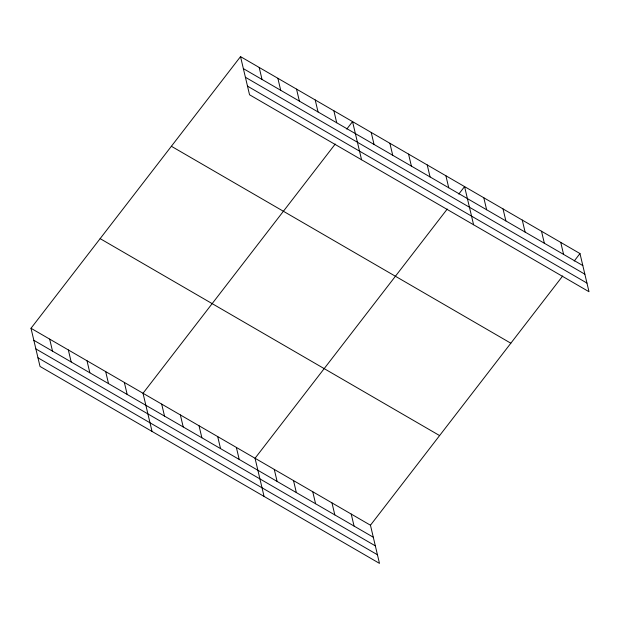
<?xml version="1.0" encoding="UTF-8"?>
<svg xmlns="http://www.w3.org/2000/svg" width="620" height="620" viewBox="0 0 620 620"><rect width="100%" height="100%" fill="white"/><g stroke="black" fill="none" stroke-linecap="round" stroke-linejoin="round"><path stroke-width="0.93" d="M31 328.282L370.458 525.218L379.479 563.379L40.021 366.443L31 328.282L240.521 56.622L579.979 253.557L589 291.718L249.542 94.782L240.521 56.622M335.257 144.026L143.018 393.274L152.04 431.427M346.781 129.084L352.548 121.613L361.561 159.766M447.276 209.01L255.045 458.265L264.058 496.418M458.8 194.068L464.566 186.597L473.587 224.758M370.458 525.218L562.697 275.97M574.221 261.028L579.979 253.557M243.365 68.626L582.816 265.562M245.404 77.26L584.861 274.195M247.504 86.149L586.962 283.084M171.383 146.274L510.834 343.209M100.145 238.638L439.596 435.573M33.837 340.295L373.294 537.23M35.875 348.921L375.333 545.856M37.983 357.81L377.433 554.745M560.744 242.397L563.58 254.409M541.508 231.237L544.345 243.249M522.273 220.077L525.109 232.089M503.037 208.917L505.874 220.929M483.802 197.757L486.638 209.769M445.896 175.77L448.733 187.775M427.226 164.935L430.063 176.94M408.557 154.109L411.393 166.114M389.887 143.274L392.724 155.279M371.217 132.44L374.054 144.452M333.878 110.779L336.714 122.783M315.208 99.944L318.045 111.957M296.531 89.117L299.375 101.122M277.861 78.283L280.705 90.295M259.191 67.456L262.035 79.461M351.222 514.065L354.059 526.07M331.987 502.905L334.823 514.91M312.751 491.745L315.588 503.75M293.516 480.585L296.352 492.59M274.28 469.425L277.117 481.43M236.367 447.431L239.212 459.436M217.697 436.596L220.542 448.609M199.028 425.769L201.872 437.774M180.358 414.935L183.202 426.94M161.688 404.108L164.533 416.113M124.349 382.439L127.185 394.452M105.679 371.613L108.516 383.617M87.009 360.778L89.846 372.783M68.34 349.951L71.176 361.956M49.67 339.117L52.506 351.122"/></g></svg>
